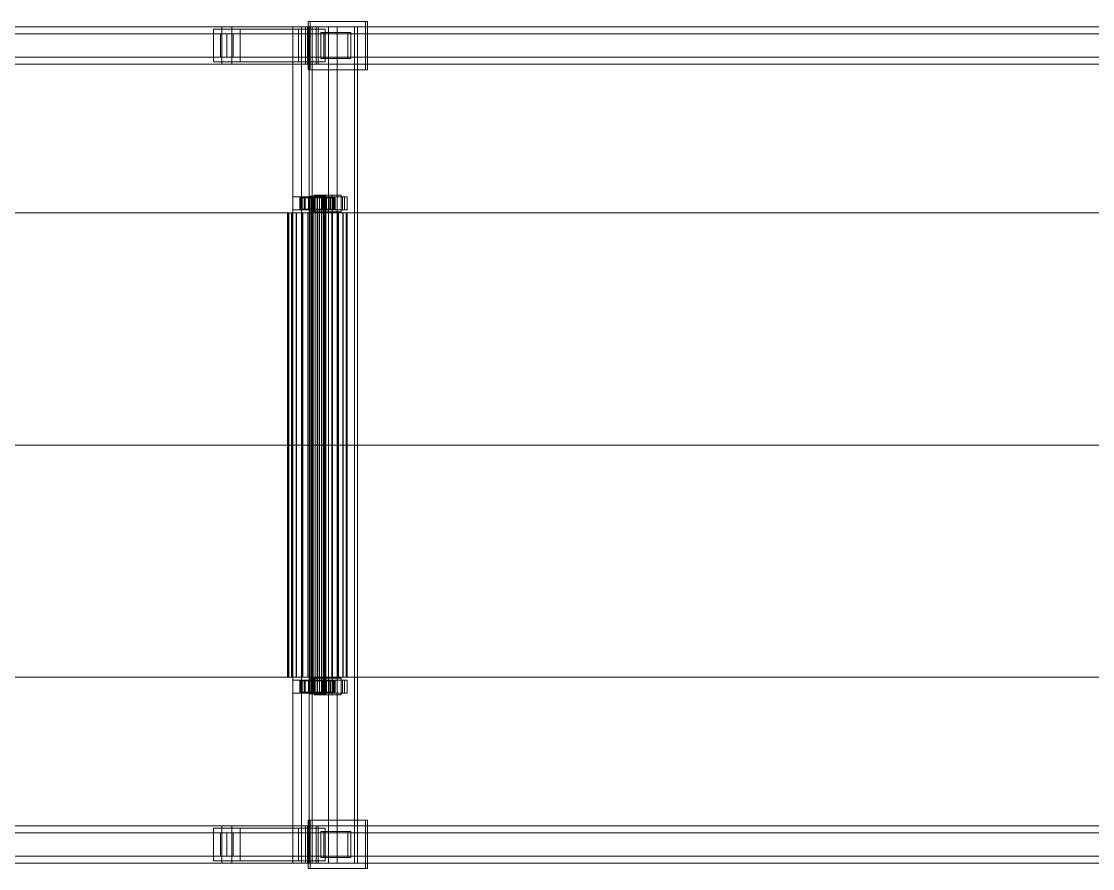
# Model space of a CAD drawing. Header units: millimetres. Extents: x -2500 to 58855, y -53268 to 6837.
# Drawn here: x 28385 to 29537, y -18456 to -17544 of the extents above; entities that cross this region are included whole.
import ezdxf

# ---------------------------------------------------------------- set-up
doc = ezdxf.new("R2010")
doc.units = ezdxf.units.MM
doc.layers.add('superior_C03', color=7, linetype='Continuous', lineweight=0)

msp = doc.modelspace()

# ---------------------------------------------------------------- linework, layer by layer
at = {"layer": 'superior_C03'}
for p, q in [((28600.37, -17550), (27444.706, -17550)), ((27455.478, -17550), (28611.143, -17550)), ((28692.612, -17550), (27510.016, -17550)), ((27519.436, -17550), (28702.032, -17550)), ((28620.202, -17552.5), (28591.311, -17552.5)), ((28591.311, -17552.5), (28591.311, -17587.5)), ((28682.876, -17552.5), (28591.311, -17552.5)), ((28600.37, -17550), (28600.37, -17590)), ((28611.143, -17550), (28600.37, -17550)), ((29756.035, -17550), (28600.37, -17550)), ((28611.143, -17590), (28611.143, -17550)), ((28611.143, -17550), (29766.807, -17550)), ((28620.202, -17587.5), (28620.202, -17552.5)), ((28620.202, -17552.5), (28711.767, -17552.5)), ((28715.236, -17550), (28676.714, -17550)), ((28676.714, -17550), (28676.714, -18450)), ((28686.14, -17550), (28676.714, -17550)), ((28682.876, -17587.5), (28682.876, -17552.5)), ((28682.876, -17552.5), (28711.767, -17552.5)), ((28686.14, -18450), (28686.14, -17550)), ((28686.14, -17550), (28724.662, -17550)), ((28690.589, -17550), (28704.054, -17550)), ((28690.589, -17590), (28690.589, -17550)), ((29846.253, -17550), (28690.589, -17550)), ((28692.612, -17550), (28692.612, -17590)), ((28702.032, -17550), (28692.612, -17550)), ((28755.039, -17544), (28693.403, -17544)), ((28693.403, -17544), (28693.403, -17596)), ((28695.558, -17544), (28693.403, -17544)), ((28743.296, -17550), (28694.373, -17550)), ((28694.373, -17550), (28694.373, -18450)), ((28697.605, -17550), (28694.373, -17550)), ((28695.558, -17596), (28695.558, -17544)), ((28695.558, -17544), (28757.193, -17544)), ((28697.605, -18450), (28697.605, -17550)), ((28697.605, -17550), (28746.528, -17550)), ((28702.032, -17590), (28702.032, -17550)), ((28704.054, -17550), (28704.054, -17590)), ((28704.054, -17550), (29859.719, -17550)), ((28711.767, -17552.5), (28711.767, -17587.5)), ((28715.236, -18450), (28715.236, -17550)), ((28715.236, -17550), (28724.662, -17550)), ((28724.662, -17550), (28724.662, -18450)), ((28743.296, -18450), (28743.296, -17550)), ((28743.296, -17550), (28746.528, -17550)), ((28746.528, -17550), (28746.528, -18450)), ((28755.039, -17596), (28755.039, -17544)), ((28755.039, -17544), (28757.193, -17544)), ((28757.193, -17544), (28757.193, -17596)), ((28598.962, -17557.5), (27507.932, -17557.5)), ((27521.52, -17557.5), (28612.551, -17557.5)), ((28598.962, -17557.5), (28598.962, -17582.5)), ((28612.551, -17557.5), (28598.962, -17557.5)), ((28605.808, -17557.5), (28605.705, -17557.5)), ((28605.705, -17557.5), (28605.705, -17582.5)), ((28605.705, -17557.5), (29852.935, -17557.5)), ((28605.808, -17582.5), (28605.808, -17557.5)), ((29853.037, -17557.5), (28605.808, -17557.5)), ((28612.551, -17582.5), (28612.551, -17557.5)), ((28735.974, -17556), (28707.082, -17556)), ((28707.082, -17556), (28707.082, -17584)), ((28710.314, -17556), (28707.082, -17556)), ((28710.314, -17584), (28710.314, -17556)), ((28710.314, -17556), (28739.205, -17556)), ((28735.974, -17584), (28735.974, -17556)), ((28735.974, -17556), (28739.205, -17556)), ((28739.205, -17556), (28739.205, -17584)), ((27507.932, -17582.5), (28598.962, -17582.5)), ((27521.52, -17582.5), (28612.551, -17582.5)), ((28591.311, -17587.5), (28620.202, -17587.5)), ((28682.876, -17587.5), (28591.311, -17587.5)), ((28598.962, -17582.5), (28612.551, -17582.5)), ((28605.705, -17582.5), (28605.808, -17582.5)), ((28605.705, -17582.5), (29852.935, -17582.5)), ((28605.808, -17582.5), (29853.037, -17582.5)), ((28711.767, -17587.5), (28620.202, -17587.5)), ((28711.767, -17587.5), (28682.876, -17587.5)), ((28707.082, -17584), (28735.974, -17584)), ((28707.082, -17584), (28710.314, -17584)), ((28739.205, -17584), (28710.314, -17584)), ((28739.205, -17584), (28735.974, -17584)), ((27444.706, -17590), (28600.37, -17590)), ((27455.478, -17590), (28611.143, -17590)), ((27510.016, -17590), (28692.612, -17590)), ((27519.436, -17590), (28702.032, -17590)), ((28600.37, -17590), (28611.143, -17590)), ((28600.37, -17590), (29756.035, -17590)), ((28611.143, -17590), (29766.807, -17590)), ((28704.054, -17590), (28690.589, -17590)), ((28690.589, -17590), (29846.253, -17590)), ((28692.612, -17590), (28702.032, -17590)), ((28693.403, -17596), (28755.039, -17596)), ((28693.403, -17596), (28695.558, -17596)), ((28757.193, -17596), (28695.558, -17596)), ((28704.054, -17590), (29859.719, -17590)), ((28757.193, -17596), (28755.039, -17596)), ((28686.427, -17733), (28676.796, -17733)), ((28676.796, -17733), (28676.796, -17747)), ((28689.723, -17733), (28676.796, -17733)), ((28684.81, -17734), (28684.216, -17734)), ((28684.216, -17734), (28694.215, -17734)), ((28684.216, -17746), (28684.216, -17734)), ((28684.216, -17734), (28684.917, -17734)), ((28686.658, -17734), (28684.81, -17734)), ((28684.81, -17734), (28694.497, -17734)), ((28684.81, -17746), (28684.81, -17734)), ((28684.917, -17734), (28694.547, -17734)), ((28684.917, -17746), (28684.917, -17734)), ((28684.917, -17734), (28686.864, -17734)), ((28732.522, -17733), (28686.296, -17733)), ((28686.296, -17733), (28686.296, -17747)), ((28688.989, -17733), (28686.296, -17733)), ((28686.427, -17747), (28686.427, -17733)), ((28686.427, -17733), (28699.354, -17733)), ((28689.634, -17734), (28686.658, -17734)), ((28686.658, -17734), (28695.372, -17734)), ((28686.658, -17746), (28686.658, -17734)), ((28686.864, -17734), (28695.47, -17734)), ((28686.864, -17746), (28686.864, -17734)), ((28686.864, -17734), (28689.927, -17734)), ((28688.989, -17747), (28688.989, -17733)), ((28688.989, -17733), (28735.215, -17733)), ((28693.536, -17734), (28689.634, -17734)), ((28689.634, -17734), (28696.782, -17734)), ((28689.634, -17746), (28689.634, -17734)), ((28689.723, -17747), (28689.723, -17733)), ((28689.723, -17733), (28699.354, -17733)), ((28689.927, -17734), (28696.92, -17734)), ((28689.927, -17746), (28689.927, -17734)), ((28689.927, -17734), (28693.894, -17734)), ((28698.098, -17734), (28693.536, -17734)), ((28693.536, -17734), (28698.63, -17734)), ((28693.536, -17746), (28693.536, -17734)), ((28693.894, -17734), (28698.8, -17734)), ((28693.894, -17746), (28693.894, -17734)), ((28693.894, -17734), (28698.497, -17734)), ((28694.497, -17732), (28694.215, -17732)), ((28694.215, -17732), (28694.547, -17732)), ((28694.215, -18268), (28694.215, -17732)), ((28694.215, -17734), (28694.497, -17734)), ((28694.215, -17734), (28694.215, -17746)), ((28694.547, -17734), (28694.215, -17734)), ((28695.372, -17732), (28694.497, -17732)), ((28694.497, -18268), (28694.497, -17732)), ((28694.497, -17734), (28695.372, -17734)), ((28694.497, -17734), (28694.497, -17746)), ((28694.547, -17732), (28695.47, -17732)), ((28694.547, -18268), (28694.547, -17732)), ((28694.547, -17734), (28694.547, -17746)), ((28695.47, -17734), (28694.547, -17734)), ((28696.782, -17732), (28695.372, -17732)), ((28695.372, -18268), (28695.372, -17732)), ((28695.372, -17734), (28696.782, -17734)), ((28695.372, -17734), (28695.372, -17746)), ((28695.47, -17732), (28696.92, -17732)), ((28695.47, -18268), (28695.47, -17732)), ((28695.47, -17734), (28695.47, -17746)), ((28696.92, -17734), (28695.47, -17734)), ((28698.63, -17732), (28696.782, -17732)), ((28696.782, -18268), (28696.782, -17732)), ((28696.782, -17734), (28698.63, -17734)), ((28696.782, -17734), (28696.782, -17746)), ((28696.92, -17732), (28698.8, -17732)), ((28696.92, -18268), (28696.92, -17732)), ((28696.92, -17734), (28696.92, -17746)), ((28698.8, -17734), (28696.92, -17734)), ((28703.008, -17734), (28698.098, -17734)), ((28698.098, -17734), (28700.791, -17734)), ((28698.098, -17746), (28698.098, -17734)), ((28698.497, -17734), (28700.98, -17734)), ((28698.497, -17746), (28698.497, -17734)), ((28698.497, -17734), (28703.421, -17734)), ((28700.791, -17732), (28698.63, -17732)), ((28698.63, -18268), (28698.63, -17732)), ((28698.63, -17734), (28700.791, -17734)), ((28698.63, -17734), (28698.63, -17746)), ((28698.8, -17732), (28700.98, -17732)), ((28698.8, -18268), (28698.8, -17732)), ((28698.8, -17734), (28698.8, -17746)), ((28700.98, -17734), (28698.8, -17734)), ((28699.354, -17733), (28699.354, -17747)), ((28719.039, -17731), (28699.778, -17731)), ((28699.778, -17731), (28699.778, -17749)), ((28709.473, -17731), (28699.778, -17731)), ((28703.117, -17732), (28700.791, -17732)), ((28700.791, -18268), (28700.791, -17732)), ((28700.791, -17734), (28703.117, -17734)), ((28700.791, -17734), (28700.791, -17746)), ((28700.98, -17732), (28703.313, -17732)), ((28700.98, -18268), (28700.98, -17732)), ((28700.98, -17734), (28700.98, -17746)), ((28703.313, -17734), (28700.98, -17734)), ((28707.932, -17734), (28703.008, -17734)), ((28703.008, -17734), (28703.117, -17734)), ((28703.008, -17746), (28703.008, -17734)), ((28705.449, -17732), (28703.117, -17732)), ((28703.117, -18268), (28703.117, -17732)), ((28703.117, -17734), (28705.449, -17734)), ((28703.117, -17734), (28703.117, -17746)), ((28703.313, -17732), (28705.638, -17732)), ((28703.313, -18268), (28703.313, -17732)), ((28703.421, -17734), (28703.313, -17734)), ((28703.313, -17734), (28703.313, -17746)), ((28705.638, -17734), (28703.313, -17734)), ((28703.421, -17746), (28703.421, -17734)), ((28703.421, -17734), (28708.332, -17734)), ((28707.63, -17732), (28705.449, -17732)), ((28705.449, -18268), (28705.449, -17732)), ((28707.932, -17734), (28705.449, -17734)), ((28705.449, -17734), (28707.63, -17734)), ((28705.449, -17734), (28705.449, -17746)), ((28705.638, -17732), (28707.799, -17732)), ((28705.638, -18268), (28705.638, -17732)), ((28708.332, -17734), (28705.638, -17734)), ((28705.638, -17734), (28705.638, -17746)), ((28707.799, -17734), (28705.638, -17734)), ((28717.245, -17733), (28707.614, -17733)), ((28707.614, -17733), (28707.614, -17747)), ((28720.541, -17733), (28707.614, -17733)), ((28709.509, -17732), (28707.63, -17732)), ((28707.63, -18268), (28707.63, -17732)), ((28712.535, -17734), (28707.63, -17734)), ((28707.63, -17734), (28709.509, -17734)), ((28707.63, -17734), (28707.63, -17746)), ((28707.799, -17732), (28709.647, -17732)), ((28707.799, -18268), (28707.799, -17732)), ((28712.893, -17734), (28707.799, -17734)), ((28707.799, -17734), (28707.799, -17746)), ((28709.647, -17734), (28707.799, -17734)), ((28712.535, -17734), (28707.932, -17734)), ((28707.932, -17746), (28707.932, -17734)), ((28708.332, -17746), (28708.332, -17734)), ((28708.332, -17734), (28712.893, -17734)), ((28709.473, -17749), (28709.473, -17731)), ((28709.473, -17731), (28728.734, -17731)), ((28710.96, -17732), (28709.509, -17732)), ((28709.509, -18268), (28709.509, -17732)), ((28716.503, -17734), (28709.509, -17734)), ((28709.509, -17734), (28710.96, -17734)), ((28709.509, -17734), (28709.509, -17746)), ((28709.647, -17732), (28711.057, -17732)), ((28709.647, -18268), (28709.647, -17732)), ((28716.795, -17734), (28709.647, -17734)), ((28709.647, -17734), (28709.647, -17746)), ((28711.057, -17734), (28709.647, -17734)), ((28711.882, -17732), (28710.96, -17732)), ((28710.96, -18268), (28710.96, -17732)), ((28719.565, -17734), (28710.96, -17734)), ((28710.96, -17734), (28711.882, -17734)), ((28710.96, -17734), (28710.96, -17746)), ((28711.057, -17732), (28711.933, -17732)), ((28711.057, -18268), (28711.057, -17732)), ((28719.772, -17734), (28711.057, -17734)), ((28711.057, -17734), (28711.057, -17746)), ((28711.933, -17734), (28711.057, -17734)), ((28712.214, -17732), (28711.882, -17732)), ((28711.882, -17732), (28711.882, -18268)), ((28711.882, -17734), (28721.513, -17734)), ((28711.882, -17746), (28711.882, -17734)), ((28711.882, -17734), (28712.214, -17734)), ((28711.933, -17732), (28712.214, -17732)), ((28711.933, -18268), (28711.933, -17732)), ((28721.62, -17734), (28711.933, -17734)), ((28711.933, -17734), (28711.933, -17746)), ((28712.214, -17734), (28711.933, -17734)), ((28712.214, -18268), (28712.214, -17732)), ((28722.214, -17734), (28712.214, -17734)), ((28712.214, -17734), (28712.214, -17746)), ((28716.503, -17734), (28712.535, -17734)), ((28712.535, -17746), (28712.535, -17734)), ((28712.893, -17746), (28712.893, -17734)), ((28712.893, -17734), (28716.795, -17734)), ((28719.565, -17734), (28716.503, -17734)), ((28716.503, -17746), (28716.503, -17734)), ((28716.795, -17746), (28716.795, -17734)), ((28716.795, -17734), (28719.772, -17734)), ((28717.245, -17747), (28717.245, -17733)), ((28717.245, -17733), (28730.172, -17733)), ((28719.039, -17749), (28719.039, -17731)), ((28719.039, -17731), (28728.734, -17731)), ((28721.513, -17734), (28719.565, -17734)), ((28719.565, -17746), (28719.565, -17734)), ((28719.772, -17746), (28719.772, -17734)), ((28719.772, -17734), (28721.62, -17734)), ((28720.541, -17747), (28720.541, -17733)), ((28720.541, -17733), (28730.172, -17733)), ((28721.513, -17734), (28721.513, -17746)), ((28722.214, -17734), (28721.513, -17734)), ((28721.62, -17746), (28721.62, -17734)), ((28721.62, -17734), (28722.214, -17734)), ((28722.214, -17746), (28722.214, -17734)), ((28728.734, -17731), (28728.734, -17749)), ((28730.172, -17733), (28730.172, -17747)), ((28732.522, -17747), (28732.522, -17733)), ((28732.522, -17733), (28735.215, -17733)), ((28735.215, -17733), (28735.215, -17747)), ((27467.597, -17750), (36944.047, -17750)), ((36945.393, -17750), (27468.944, -17750)), ((27749.188, -17750), (28692.981, -17750)), ((28694.597, -17750), (27750.804, -17750)), ((28672.217, -17750), (28671.217, -17750)), ((28671.217, -17750), (28672.397, -17750)), ((28671.217, -18250), (28671.217, -17750)), ((28675.33, -17750), (28672.217, -17750)), ((28672.217, -18250), (28672.217, -17750)), ((28672.397, -17750), (28675.678, -17750)), ((28672.397, -18250), (28672.397, -17750)), ((28680.343, -17750), (28675.33, -17750)), ((28675.33, -18250), (28675.33, -17750)), ((28675.678, -17750), (28680.835, -17750)), ((28675.678, -18250), (28675.678, -17750)), ((28676.796, -17747), (28686.427, -17747)), ((28676.796, -17747), (28689.723, -17747)), ((28686.914, -17750), (28680.343, -17750)), ((28680.343, -18250), (28680.343, -17750)), ((28680.835, -17750), (28687.517, -17750)), ((28680.835, -18250), (28680.835, -17750)), ((28694.215, -17746), (28684.216, -17746)), ((28684.216, -17746), (28684.81, -17746)), ((28684.917, -17746), (28684.216, -17746)), ((28694.497, -17746), (28684.81, -17746)), ((28684.81, -17746), (28686.658, -17746)), ((28694.547, -17746), (28684.917, -17746)), ((28686.864, -17746), (28684.917, -17746)), ((28686.296, -17747), (28732.522, -17747)), ((28686.296, -17747), (28688.989, -17747)), ((28699.354, -17747), (28686.427, -17747)), ((28695.372, -17746), (28686.658, -17746)), ((28686.658, -17746), (28689.634, -17746)), ((28695.47, -17746), (28686.864, -17746)), ((28689.927, -17746), (28686.864, -17746)), ((28694.597, -17750), (28686.914, -17750)), ((28686.914, -18250), (28686.914, -17750)), ((28687.517, -17750), (28695.269, -17750)), ((28687.517, -18250), (28687.517, -17750)), ((28735.215, -17747), (28688.989, -17747)), ((28696.782, -17746), (28689.634, -17746)), ((28689.634, -17746), (28693.536, -17746)), ((28699.354, -17747), (28689.723, -17747)), ((28696.92, -17746), (28689.927, -17746)), ((28693.894, -17746), (28689.927, -17746)), ((28692.981, -17750), (28692.981, -18000)), ((28692.981, -17750), (28694.597, -17750)), ((28692.981, -17750), (29636.774, -17750)), ((28698.63, -17746), (28693.536, -17746)), ((28693.536, -17746), (28698.098, -17746)), ((28698.8, -17746), (28693.894, -17746)), ((28698.497, -17746), (28693.894, -17746)), ((28694.497, -17746), (28694.215, -17746)), ((28694.215, -17746), (28694.547, -17746)), ((28695.372, -17746), (28694.497, -17746)), ((28694.547, -17746), (28695.47, -17746)), ((28694.597, -18000), (28694.597, -17750)), ((29638.39, -17750), (28694.597, -17750)), ((28702.867, -17750), (28694.597, -17750)), ((28694.597, -18250), (28694.597, -17750)), ((28695.269, -17750), (28703.563, -17750)), ((28695.269, -18250), (28695.269, -17750)), ((28696.782, -17746), (28695.372, -17746)), ((28695.47, -17746), (28696.92, -17746)), ((28698.63, -17746), (28696.782, -17746)), ((28696.92, -17746), (28698.8, -17746)), ((28700.791, -17746), (28698.098, -17746)), ((28698.098, -17746), (28703.008, -17746)), ((28700.98, -17746), (28698.497, -17746)), ((28703.421, -17746), (28698.497, -17746)), ((28700.791, -17746), (28698.63, -17746)), ((28698.8, -17746), (28700.98, -17746)), ((28699.778, -17749), (28719.039, -17749)), ((28709.473, -17749), (28699.778, -17749)), ((28703.117, -17746), (28700.791, -17746)), ((28700.98, -17746), (28703.313, -17746)), ((28711.16, -17750), (28702.867, -17750)), ((28702.867, -18250), (28702.867, -17750)), ((28703.117, -17746), (28703.008, -17746)), ((28703.008, -17746), (28707.932, -17746)), ((28705.449, -17746), (28703.117, -17746)), ((28703.313, -17746), (28703.421, -17746)), ((28703.313, -17746), (28705.638, -17746)), ((28708.332, -17746), (28703.421, -17746)), ((28703.563, -17750), (28711.833, -17750)), ((28703.563, -18250), (28703.563, -17750)), ((28707.63, -17746), (28705.449, -17746)), ((28705.449, -17746), (28707.932, -17746)), ((28705.638, -17746), (28708.332, -17746)), ((28705.638, -17746), (28707.799, -17746)), ((28707.614, -17747), (28717.245, -17747)), ((28707.614, -17747), (28720.541, -17747)), ((28709.509, -17746), (28707.63, -17746)), ((28707.63, -17746), (28712.535, -17746)), ((28707.799, -17746), (28712.893, -17746)), ((28707.799, -17746), (28709.647, -17746)), ((28707.932, -17746), (28712.535, -17746)), ((28712.893, -17746), (28708.332, -17746)), ((28728.734, -17749), (28709.473, -17749)), ((28710.96, -17746), (28709.509, -17746)), ((28709.509, -17746), (28716.503, -17746)), ((28709.647, -17746), (28716.795, -17746)), ((28709.647, -17746), (28711.057, -17746)), ((28711.882, -17746), (28710.96, -17746)), ((28710.96, -17746), (28719.565, -17746)), ((28711.057, -17746), (28719.772, -17746)), ((28711.057, -17746), (28711.933, -17746)), ((28718.912, -17750), (28711.16, -17750)), ((28711.16, -18250), (28711.16, -17750)), ((28711.833, -17750), (28719.515, -17750)), ((28711.833, -18250), (28711.833, -17750)), ((28721.513, -17746), (28711.882, -17746)), ((28712.214, -17746), (28711.882, -17746)), ((28711.933, -17746), (28721.62, -17746)), ((28711.933, -17746), (28712.214, -17746)), ((28712.214, -17746), (28722.214, -17746)), ((28712.535, -17746), (28716.503, -17746)), ((28716.795, -17746), (28712.893, -17746)), ((28716.503, -17746), (28719.565, -17746)), ((28719.772, -17746), (28716.795, -17746)), ((28730.172, -17747), (28717.245, -17747)), ((28725.595, -17750), (28718.912, -17750)), ((28718.912, -18250), (28718.912, -17750)), ((28728.734, -17749), (28719.039, -17749)), ((28719.515, -17750), (28726.087, -17750)), ((28719.515, -18250), (28719.515, -17750)), ((28719.565, -17746), (28721.513, -17746)), ((28721.62, -17746), (28719.772, -17746)), ((28730.172, -17747), (28720.541, -17747)), ((28721.513, -17746), (28722.214, -17746)), ((28722.214, -17746), (28721.62, -17746)), ((28730.752, -17750), (28725.595, -17750)), ((28725.595, -18250), (28725.595, -17750)), ((28726.087, -17750), (28731.1, -17750)), ((28726.087, -18250), (28726.087, -17750)), ((28734.032, -17750), (28730.752, -17750)), ((28730.752, -18250), (28730.752, -17750)), ((28731.1, -17750), (28734.213, -17750)), ((28731.1, -18250), (28731.1, -17750)), ((28735.215, -17747), (28732.522, -17747)), ((28735.213, -17750), (28734.032, -17750)), ((28734.032, -17750), (28734.032, -18250)), ((28734.213, -17750), (28735.213, -17750)), ((28734.213, -18250), (28734.213, -17750)), ((28735.213, -18250), (28735.213, -17750)), ((27749.188, -18000), (28692.981, -18000)), ((28694.597, -18000), (27750.804, -18000)), ((28692.981, -18000), (28692.981, -18250)), ((28692.981, -18000), (29636.774, -18000)), ((28694.597, -18250), (28694.597, -18000)), ((29638.39, -18000), (28694.597, -18000)), ((36944.047, -18250), (27467.597, -18250)), ((27468.944, -18250), (36945.393, -18250)), ((27749.188, -18250), (28692.981, -18250)), ((27750.804, -18250), (28694.597, -18250)), ((28672.397, -18250), (28671.217, -18250)), ((28671.217, -18250), (28672.217, -18250)), ((28672.217, -18250), (28675.33, -18250)), ((28675.678, -18250), (28672.397, -18250)), ((28675.33, -18250), (28680.343, -18250)), ((28680.835, -18250), (28675.678, -18250)), ((28686.427, -18253), (28676.796, -18253)), ((28676.796, -18253), (28676.796, -18267)), ((28689.723, -18253), (28676.796, -18253)), ((28680.343, -18250), (28686.914, -18250)), ((28687.517, -18250), (28680.835, -18250)), ((28684.81, -18254), (28684.216, -18254)), ((28684.216, -18254), (28694.215, -18254)), ((28684.216, -18266), (28684.216, -18254)), ((28684.216, -18254), (28684.917, -18254)), ((28686.658, -18254), (28684.81, -18254)), ((28684.81, -18254), (28694.497, -18254)), ((28684.81, -18266), (28684.81, -18254)), ((28684.917, -18254), (28694.547, -18254)), ((28684.917, -18266), (28684.917, -18254)), ((28684.917, -18254), (28686.864, -18254)), ((28732.522, -18253), (28686.296, -18253)), ((28686.296, -18253), (28686.296, -18267)), ((28688.989, -18253), (28686.296, -18253)), ((28686.427, -18267), (28686.427, -18253)), ((28686.427, -18253), (28699.354, -18253)), ((28689.634, -18254), (28686.658, -18254)), ((28686.658, -18254), (28695.372, -18254)), ((28686.658, -18266), (28686.658, -18254)), ((28686.864, -18254), (28695.47, -18254)), ((28686.864, -18266), (28686.864, -18254)), ((28686.864, -18254), (28689.927, -18254)), ((28686.914, -18250), (28694.597, -18250)), ((28695.269, -18250), (28687.517, -18250)), ((28688.989, -18267), (28688.989, -18253)), ((28688.989, -18253), (28735.215, -18253)), ((28693.536, -18254), (28689.634, -18254)), ((28689.634, -18254), (28696.782, -18254)), ((28689.634, -18266), (28689.634, -18254)), ((28689.723, -18267), (28689.723, -18253)), ((28689.723, -18253), (28699.354, -18253)), ((28689.927, -18254), (28696.92, -18254)), ((28689.927, -18266), (28689.927, -18254)), ((28689.927, -18254), (28693.894, -18254)), ((28692.981, -18250), (28694.597, -18250)), ((28692.981, -18250), (29636.774, -18250)), ((28698.098, -18254), (28693.536, -18254)), ((28693.536, -18254), (28698.63, -18254)), ((28693.536, -18266), (28693.536, -18254)), ((28693.894, -18254), (28698.8, -18254)), ((28693.894, -18266), (28693.894, -18254)), ((28693.894, -18254), (28698.497, -18254)), ((28694.215, -18254), (28694.497, -18254)), ((28694.215, -18254), (28694.215, -18266)), ((28694.547, -18254), (28694.215, -18254)), ((28694.497, -18254), (28695.372, -18254)), ((28694.497, -18254), (28694.497, -18266)), ((28694.547, -18254), (28694.547, -18266)), ((28695.47, -18254), (28694.547, -18254)), ((28694.597, -18250), (29638.39, -18250)), ((28694.597, -18250), (28702.867, -18250)), ((28703.563, -18250), (28695.269, -18250)), ((28695.372, -18254), (28696.782, -18254)), ((28695.372, -18254), (28695.372, -18266)), ((28695.47, -18254), (28695.47, -18266)), ((28696.92, -18254), (28695.47, -18254)), ((28696.782, -18254), (28698.63, -18254)), ((28696.782, -18254), (28696.782, -18266)), ((28696.92, -18254), (28696.92, -18266)), ((28698.8, -18254), (28696.92, -18254)), ((28703.008, -18254), (28698.098, -18254)), ((28698.098, -18254), (28700.791, -18254)), ((28698.098, -18266), (28698.098, -18254)), ((28698.497, -18254), (28700.98, -18254)), ((28698.497, -18266), (28698.497, -18254)), ((28698.497, -18254), (28703.421, -18254)), ((28698.63, -18254), (28700.791, -18254)), ((28698.63, -18254), (28698.63, -18266)), ((28698.8, -18254), (28698.8, -18266)), ((28700.98, -18254), (28698.8, -18254)), ((28699.354, -18253), (28699.354, -18267)), ((28719.039, -18251), (28699.778, -18251)), ((28699.778, -18251), (28699.778, -18269)), ((28709.473, -18251), (28699.778, -18251)), ((28700.791, -18254), (28703.117, -18254)), ((28700.791, -18254), (28700.791, -18266)), ((28700.98, -18254), (28700.98, -18266)), ((28703.313, -18254), (28700.98, -18254)), ((28702.867, -18250), (28711.16, -18250)), ((28707.932, -18254), (28703.008, -18254)), ((28703.008, -18254), (28703.117, -18254)), ((28703.008, -18266), (28703.008, -18254)), ((28703.117, -18254), (28705.449, -18254)), ((28703.117, -18254), (28703.117, -18266)), ((28703.421, -18254), (28703.313, -18254)), ((28703.313, -18254), (28703.313, -18266)), ((28705.638, -18254), (28703.313, -18254)), ((28703.421, -18266), (28703.421, -18254)), ((28703.421, -18254), (28708.332, -18254)), ((28711.833, -18250), (28703.563, -18250)), ((28707.932, -18254), (28705.449, -18254)), ((28705.449, -18254), (28707.63, -18254)), ((28705.449, -18254), (28705.449, -18266)), ((28708.332, -18254), (28705.638, -18254)), ((28705.638, -18254), (28705.638, -18266)), ((28707.799, -18254), (28705.638, -18254)), ((28717.245, -18253), (28707.614, -18253)), ((28707.614, -18253), (28707.614, -18267)), ((28720.541, -18253), (28707.614, -18253)), ((28712.535, -18254), (28707.63, -18254)), ((28707.63, -18254), (28709.509, -18254)), ((28707.63, -18254), (28707.63, -18266)), ((28712.893, -18254), (28707.799, -18254)), ((28707.799, -18254), (28707.799, -18266)), ((28709.647, -18254), (28707.799, -18254)), ((28712.535, -18254), (28707.932, -18254)), ((28707.932, -18266), (28707.932, -18254)), ((28708.332, -18266), (28708.332, -18254)), ((28708.332, -18254), (28712.893, -18254)), ((28709.473, -18269), (28709.473, -18251)), ((28709.473, -18251), (28728.734, -18251)), ((28716.503, -18254), (28709.509, -18254)), ((28709.509, -18254), (28710.96, -18254)), ((28709.509, -18254), (28709.509, -18266)), ((28716.795, -18254), (28709.647, -18254)), ((28709.647, -18254), (28709.647, -18266)), ((28711.057, -18254), (28709.647, -18254)), ((28719.565, -18254), (28710.96, -18254)), ((28710.96, -18254), (28711.882, -18254)), ((28710.96, -18254), (28710.96, -18266)), ((28719.772, -18254), (28711.057, -18254)), ((28711.057, -18254), (28711.057, -18266)), ((28711.933, -18254), (28711.057, -18254)), ((28711.16, -18250), (28718.912, -18250)), ((28719.515, -18250), (28711.833, -18250)), ((28711.882, -18254), (28721.513, -18254)), ((28711.882, -18266), (28711.882, -18254)), ((28711.882, -18254), (28712.214, -18254)), ((28721.62, -18254), (28711.933, -18254)), ((28711.933, -18254), (28711.933, -18266)), ((28712.214, -18254), (28711.933, -18254)), ((28722.214, -18254), (28712.214, -18254)), ((28712.214, -18254), (28712.214, -18266)), ((28716.503, -18254), (28712.535, -18254)), ((28712.535, -18266), (28712.535, -18254)), ((28712.893, -18266), (28712.893, -18254)), ((28712.893, -18254), (28716.795, -18254)), ((28719.565, -18254), (28716.503, -18254)), ((28716.503, -18266), (28716.503, -18254)), ((28716.795, -18266), (28716.795, -18254)), ((28716.795, -18254), (28719.772, -18254)), ((28717.245, -18267), (28717.245, -18253)), ((28717.245, -18253), (28730.172, -18253)), ((28718.912, -18250), (28725.595, -18250)), ((28719.039, -18269), (28719.039, -18251)), ((28719.039, -18251), (28728.734, -18251)), ((28726.087, -18250), (28719.515, -18250)), ((28721.513, -18254), (28719.565, -18254)), ((28719.565, -18266), (28719.565, -18254)), ((28719.772, -18266), (28719.772, -18254)), ((28719.772, -18254), (28721.62, -18254)), ((28720.541, -18267), (28720.541, -18253)), ((28720.541, -18253), (28730.172, -18253)), ((28721.513, -18254), (28721.513, -18266)), ((28722.214, -18254), (28721.513, -18254)), ((28721.62, -18266), (28721.62, -18254)), ((28721.62, -18254), (28722.214, -18254)), ((28722.214, -18266), (28722.214, -18254)), ((28725.595, -18250), (28730.752, -18250)), ((28731.1, -18250), (28726.087, -18250)), ((28728.734, -18251), (28728.734, -18269)), ((28730.172, -18253), (28730.172, -18267)), ((28730.752, -18250), (28734.032, -18250)), ((28734.213, -18250), (28731.1, -18250)), ((28732.522, -18267), (28732.522, -18253)), ((28732.522, -18253), (28735.215, -18253)), ((28734.032, -18250), (28735.213, -18250)), ((28735.213, -18250), (28734.213, -18250)), ((28735.215, -18253), (28735.215, -18267)), ((28676.796, -18267), (28686.427, -18267)), ((28676.796, -18267), (28689.723, -18267)), ((28694.215, -18266), (28684.216, -18266)), ((28684.216, -18266), (28684.81, -18266)), ((28684.917, -18266), (28684.216, -18266)), ((28694.497, -18266), (28684.81, -18266)), ((28684.81, -18266), (28686.658, -18266)), ((28694.547, -18266), (28684.917, -18266)), ((28686.864, -18266), (28684.917, -18266)), ((28686.296, -18267), (28732.522, -18267)), ((28686.296, -18267), (28688.989, -18267)), ((28699.354, -18267), (28686.427, -18267)), ((28695.372, -18266), (28686.658, -18266)), ((28686.658, -18266), (28689.634, -18266)), ((28695.47, -18266), (28686.864, -18266)), ((28689.927, -18266), (28686.864, -18266)), ((28735.215, -18267), (28688.989, -18267)), ((28696.782, -18266), (28689.634, -18266)), ((28689.634, -18266), (28693.536, -18266)), ((28699.354, -18267), (28689.723, -18267)), ((28696.92, -18266), (28689.927, -18266)), ((28693.894, -18266), (28689.927, -18266)), ((28698.63, -18266), (28693.536, -18266)), ((28693.536, -18266), (28698.098, -18266)), ((28698.8, -18266), (28693.894, -18266)), ((28698.497, -18266), (28693.894, -18266)), ((28694.497, -18266), (28694.215, -18266)), ((28694.215, -18266), (28694.547, -18266)), ((28694.547, -18268), (28694.215, -18268)), ((28694.215, -18268), (28694.497, -18268)), ((28695.372, -18266), (28694.497, -18266)), ((28694.497, -18268), (28695.372, -18268)), ((28694.547, -18266), (28695.47, -18266)), ((28695.47, -18268), (28694.547, -18268)), ((28696.782, -18266), (28695.372, -18266)), ((28695.372, -18268), (28696.782, -18268)), ((28695.47, -18266), (28696.92, -18266)), ((28696.92, -18268), (28695.47, -18268)), ((28698.63, -18266), (28696.782, -18266)), ((28696.782, -18268), (28698.63, -18268)), ((28696.92, -18266), (28698.8, -18266)), ((28698.8, -18268), (28696.92, -18268)), ((28700.791, -18266), (28698.098, -18266)), ((28698.098, -18266), (28703.008, -18266)), ((28700.98, -18266), (28698.497, -18266)), ((28703.421, -18266), (28698.497, -18266)), ((28700.791, -18266), (28698.63, -18266)), ((28698.63, -18268), (28700.791, -18268)), ((28698.8, -18266), (28700.98, -18266)), ((28700.98, -18268), (28698.8, -18268)), ((28699.778, -18269), (28719.039, -18269)), ((28709.473, -18269), (28699.778, -18269)), ((28703.117, -18266), (28700.791, -18266)), ((28700.791, -18268), (28703.117, -18268)), ((28700.98, -18266), (28703.313, -18266)), ((28703.313, -18268), (28700.98, -18268)), ((28703.117, -18266), (28703.008, -18266)), ((28703.008, -18266), (28707.932, -18266)), ((28705.449, -18266), (28703.117, -18266)), ((28703.117, -18268), (28705.449, -18268)), ((28703.313, -18266), (28703.421, -18266)), ((28703.313, -18266), (28705.638, -18266)), ((28705.638, -18268), (28703.313, -18268)), ((28708.332, -18266), (28703.421, -18266)), ((28707.63, -18266), (28705.449, -18266)), ((28705.449, -18266), (28707.932, -18266)), ((28705.449, -18268), (28707.63, -18268)), ((28705.638, -18266), (28708.332, -18266)), ((28705.638, -18266), (28707.799, -18266)), ((28707.799, -18268), (28705.638, -18268)), ((28707.614, -18267), (28717.245, -18267)), ((28707.614, -18267), (28720.541, -18267)), ((28709.509, -18266), (28707.63, -18266)), ((28707.63, -18266), (28712.535, -18266)), ((28707.63, -18268), (28709.509, -18268)), ((28707.799, -18266), (28712.893, -18266)), ((28707.799, -18266), (28709.647, -18266)), ((28709.647, -18268), (28707.799, -18268)), ((28707.932, -18266), (28712.535, -18266)), ((28712.893, -18266), (28708.332, -18266)), ((28728.734, -18269), (28709.473, -18269)), ((28710.96, -18266), (28709.509, -18266)), ((28709.509, -18266), (28716.503, -18266)), ((28709.509, -18268), (28710.96, -18268)), ((28709.647, -18266), (28716.795, -18266)), ((28709.647, -18266), (28711.057, -18266)), ((28711.057, -18268), (28709.647, -18268)), ((28711.882, -18266), (28710.96, -18266)), ((28710.96, -18266), (28719.565, -18266)), ((28710.96, -18268), (28711.882, -18268)), ((28711.057, -18266), (28719.772, -18266)), ((28711.057, -18266), (28711.933, -18266)), ((28711.933, -18268), (28711.057, -18268)), ((28721.513, -18266), (28711.882, -18266)), ((28712.214, -18266), (28711.882, -18266)), ((28711.882, -18268), (28712.214, -18268)), ((28711.933, -18266), (28721.62, -18266)), ((28711.933, -18266), (28712.214, -18266)), ((28712.214, -18268), (28711.933, -18268)), ((28712.214, -18266), (28722.214, -18266)), ((28712.535, -18266), (28716.503, -18266)), ((28716.795, -18266), (28712.893, -18266)), ((28716.503, -18266), (28719.565, -18266)), ((28719.772, -18266), (28716.795, -18266)), ((28730.172, -18267), (28717.245, -18267)), ((28728.734, -18269), (28719.039, -18269)), ((28719.565, -18266), (28721.513, -18266)), ((28721.62, -18266), (28719.772, -18266)), ((28730.172, -18267), (28720.541, -18267)), ((28721.513, -18266), (28722.214, -18266)), ((28722.214, -18266), (28721.62, -18266)), ((28735.215, -18267), (28732.522, -18267)), ((28755.039, -18404), (28693.403, -18404)), ((28693.403, -18404), (28693.403, -18456)), ((28695.558, -18404), (28693.403, -18404)), ((28695.558, -18456), (28695.558, -18404)), ((28695.558, -18404), (28757.193, -18404)), ((28755.039, -18456), (28755.039, -18404)), ((28755.039, -18404), (28757.193, -18404)), ((28757.193, -18404), (28757.193, -18456)), ((28600.37, -18410), (27444.706, -18410)), ((27455.478, -18410), (28611.143, -18410)), ((28598.962, -18417.5), (27507.932, -18417.5)), ((28692.612, -18410), (27510.016, -18410)), ((27519.436, -18410), (28702.032, -18410)), ((27521.52, -18417.5), (28612.551, -18417.5)), ((28620.202, -18412.5), (28591.311, -18412.5)), ((28591.311, -18412.5), (28591.311, -18447.5)), ((28682.876, -18412.5), (28591.311, -18412.5)), ((28598.962, -18417.5), (28598.962, -18442.5)), ((28612.551, -18417.5), (28598.962, -18417.5)), ((28600.37, -18410), (28600.37, -18450)), ((28611.143, -18410), (28600.37, -18410)), ((29756.035, -18410), (28600.37, -18410)), ((28605.808, -18417.5), (28605.705, -18417.5)), ((28605.705, -18417.5), (28605.705, -18442.5)), ((28605.705, -18417.5), (29852.935, -18417.5)), ((28605.808, -18442.5), (28605.808, -18417.5)), ((29853.037, -18417.5), (28605.808, -18417.5)), ((28611.143, -18450), (28611.143, -18410)), ((28611.143, -18410), (29766.807, -18410)), ((28612.551, -18442.5), (28612.551, -18417.5)), ((28620.202, -18447.5), (28620.202, -18412.5)), ((28620.202, -18412.5), (28711.767, -18412.5)), ((28682.876, -18447.5), (28682.876, -18412.5)), ((28682.876, -18412.5), (28711.767, -18412.5)), ((28690.589, -18410), (28704.054, -18410)), ((28690.589, -18450), (28690.589, -18410)), ((29846.253, -18410), (28690.589, -18410)), ((28692.612, -18410), (28692.612, -18450)), ((28702.032, -18410), (28692.612, -18410)), ((28702.032, -18450), (28702.032, -18410)), ((28704.054, -18410), (28704.054, -18450)), ((28704.054, -18410), (29859.719, -18410)), ((28735.974, -18416), (28707.082, -18416)), ((28707.082, -18416), (28707.082, -18444)), ((28710.314, -18416), (28707.082, -18416)), ((28710.314, -18444), (28710.314, -18416)), ((28710.314, -18416), (28739.205, -18416)), ((28711.767, -18412.5), (28711.767, -18447.5)), ((28735.974, -18444), (28735.974, -18416)), ((28735.974, -18416), (28739.205, -18416)), ((28739.205, -18416), (28739.205, -18444)), ((27444.706, -18450), (28600.37, -18450)), ((27455.478, -18450), (28611.143, -18450)), ((27507.932, -18442.5), (28598.962, -18442.5)), ((27510.016, -18450), (28692.612, -18450)), ((27519.436, -18450), (28702.032, -18450)), ((27521.52, -18442.5), (28612.551, -18442.5)), ((28591.311, -18447.5), (28620.202, -18447.5)), ((28682.876, -18447.5), (28591.311, -18447.5)), ((28598.962, -18442.5), (28612.551, -18442.5)), ((28600.37, -18450), (28611.143, -18450)), ((28600.37, -18450), (29756.035, -18450)), ((28605.705, -18442.5), (28605.808, -18442.5)), ((28605.705, -18442.5), (29852.935, -18442.5)), ((28605.808, -18442.5), (29853.037, -18442.5)), ((28611.143, -18450), (29766.807, -18450)), ((28711.767, -18447.5), (28620.202, -18447.5)), ((28676.714, -18450), (28715.236, -18450)), ((28676.714, -18450), (28686.14, -18450)), ((28711.767, -18447.5), (28682.876, -18447.5)), ((28724.662, -18450), (28686.14, -18450)), ((28704.054, -18450), (28690.589, -18450)), ((28690.589, -18450), (29846.253, -18450)), ((28692.612, -18450), (28702.032, -18450)), ((28694.373, -18450), (28743.296, -18450)), ((28694.373, -18450), (28697.605, -18450)), ((28746.528, -18450), (28697.605, -18450)), ((28704.054, -18450), (29859.719, -18450)), ((28707.082, -18444), (28735.974, -18444)), ((28707.082, -18444), (28710.314, -18444)), ((28739.205, -18444), (28710.314, -18444)), ((28724.662, -18450), (28715.236, -18450)), ((28739.205, -18444), (28735.974, -18444)), ((28746.528, -18450), (28743.296, -18450)), ((28693.403, -18456), (28755.039, -18456)), ((28693.403, -18456), (28695.558, -18456)), ((28757.193, -18456), (28695.558, -18456)), ((28757.193, -18456), (28755.039, -18456))]:
    msp.add_line(p, q, dxfattribs=at)

doc.saveas('drawing.dxf')
